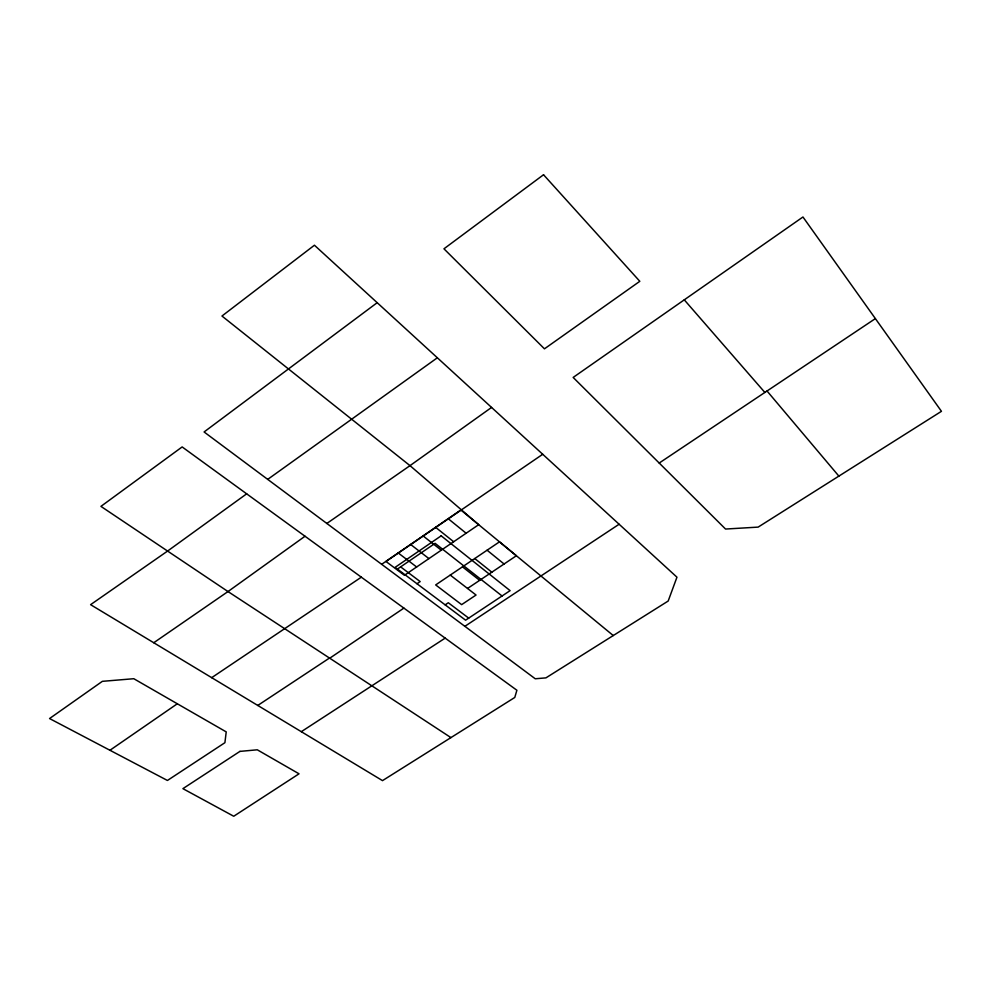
<?xml version="1.0" encoding="UTF-8"?>
<svg xmlns="http://www.w3.org/2000/svg" width="991" height="991" viewBox="0 0 991 991"><rect width="100%" height="100%" fill="white"/><g stroke="black" fill="none" stroke-linecap="round" stroke-linejoin="round"><path stroke-width="1.49" d="M377.212 302.676L204.084 431.965L535.251 678.773L545.93 677.869L668.182 601.029L676.952 577.196L314.432 245.223L221.959 316.03L410.001 465.646L478.678 524.697L404.427 575.3L385.957 561.463L542.721 454.274M246.685 493.815L167.343 551.231L90.59 604.671L382.501 780.623L514.775 697.466L516.893 690.256L182.146 446.929L100.933 506.376L227.992 591.553L450.917 737.601M305.017 536.242L227.992 591.553L153.754 642.738M267.694 479.396L437.316 357.813M491.548 407.45L410.001 465.646L326.832 523.471M684.273 299.839L802.958 216.992L941.45 411.315L758.14 527.113L725.548 529.045L573.157 377.435L684.273 299.839L764.866 392.448M109.927 750.286L177.315 703.771L226.221 731.891L224.907 742.693L167.429 780.462L49.55 718.549L102.358 681.337L133.797 678.711L177.315 703.771M381.659 564.313L460.852 510.006L613.268 635.553M397.416 569.069L435.111 543.341L502.065 595.975M416.988 583.736L420.172 581.581L400.624 566.877M329.743 658.21L403.907 608.102M211.665 677.683L361.343 577.171M467.554 588.456L516.373 555.753L499.489 541.842L435.668 584.925L461.645 604.634L476.052 595.034L450.248 575.09M445.157 604.857L448.291 602.751L468.706 618.111M659.201 463.045L875.375 318.606M464.89 626.312L619.115 524.239M257.734 705.468L329.52 658.024M301.314 731.68L445.17 638.117M398.271 553.003L416.641 566.976M410.658 544.493L428.917 558.602M423.107 535.933L441.268 550.191M462.475 566.84L479.669 580.342M435.631 527.336L453.667 541.743M474.751 558.54L491.846 572.191M448.205 518.702L466.142 533.245M487.089 550.216L504.072 563.99M767.034 390.999L838.869 476.114M543.539 174.75L443.956 248.803L544.455 348.832L639.814 281.308L543.539 174.75M441.168 535.834L395.124 567.347L465.597 620.18L510.105 590.636L441.168 535.834M239.933 751.389L182.901 788.65L233.74 816.25L299.034 773.81L257.288 749.803L239.933 751.389"/></g></svg>
